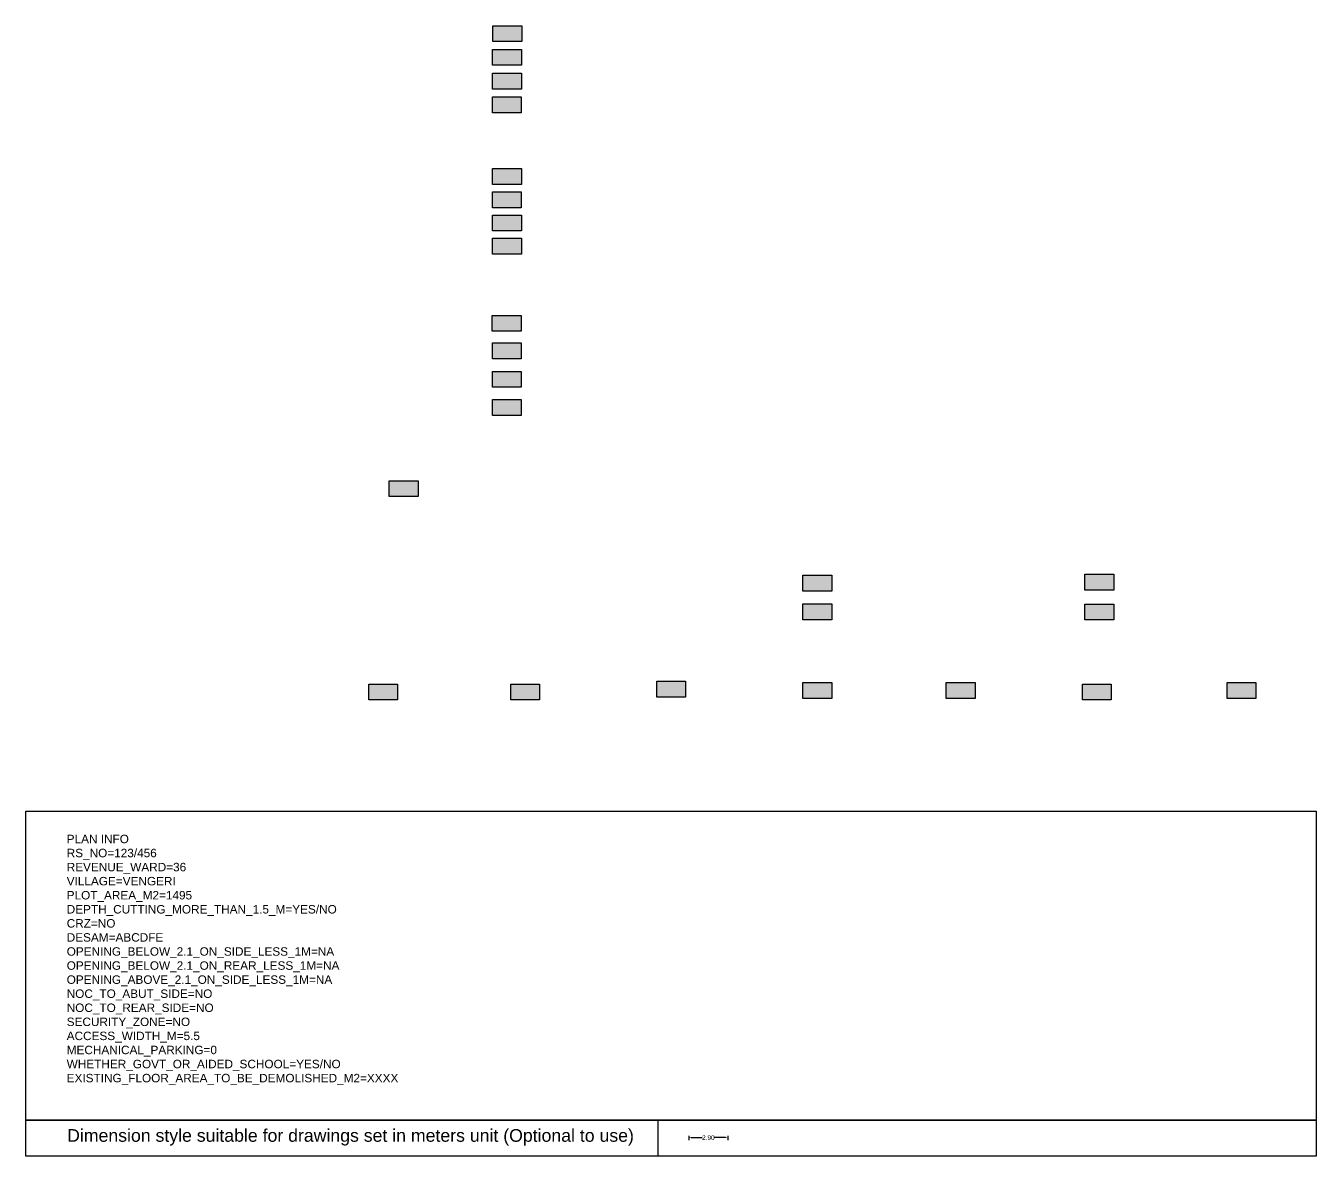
# Model space of a CAD drawing. Header units: millimetres. Extents: x -169 to 579, y 67 to 238.
# Drawn here: x -169.4 to -73.8, y 67.3 to 151 of the extents above; entities that cross this region are included whole.
import ezdxf

# ---------------------------------------------------------------- set-up
doc = ezdxf.new("R2010")
doc.units = ezdxf.units.MM
for name, color, linetype, plot in [('BLK_1_FLR_-2_HT_ROOM', 7, 'Continuous', False), ('BLK_1_MAX_HEIGHT_CAL', 7, 'Continuous', False), ('DIST_CL_ROAD', 7, 'Continuous', False), ('SHORTEST_DIST_TO_ROAD', 7, 'Continuous', False), ('WASTE_DISPOSAL', 7, 'Continuous', False)]:
    doc.layers.add(name, color=color, linetype=linetype, plot=plot)
for name, color, linetype in [('BLK_1_MAX_HEIGHT_CAL_SET_BACK', 7, 'Continuous'), ('DIST_WELL', 7, 'Continuous'), ('PLAN_INFO', 95, 'Continuous'), ('WELL', 7, 'Continuous')]:
    doc.layers.add(name, color=color, linetype=linetype)
doc.styles.add('DIM_IN_METERS', font='ARIALN.TTF')
doc.styles.get("Standard").update_dxf_attribs({"font": 'arial.ttf'})
doc.dimstyles.new('Dimension in meters', dxfattribs={"dimtxt": 0.35, "dimasz": 0.18, "dimexe": 0.18, "dimexo": 0.0625, "dimgap": 0.09, "dimtad": 0, "dimtih": 1, "dimtoh": 1, "dimzin": 0, "dimdsep": 46, "dimtxsty": 'DIM_IN_METERS', "dimcen": 0.09, "dimadec": 0, "dimazin": 0, "dimtfac": 1, "dimtofl": 0, "dimtmove": 0, "dimatfit": 3, "dimfxl": 1, "dimtolj": 1, "dimtzin": 0, "dimarcsym": 0})

# ---------------------------------------------------------------- blocks, each defined once
blk = doc.blocks.new('*D3')
at = {"layer": 'BLK_1_FLR_-2_HT_ROOM', "color": 0, "linetype": 'Continuous', "lineweight": -2}
for p, q in [((-120.307, 68.809), (-120.307, 68.485)), ((-120.127, 68.665), (-119.322, 68.665)), ((-117.587, 68.665), (-118.392, 68.665)), ((-117.407, 68.809), (-117.407, 68.485))]:
    blk.add_line(p, q, dxfattribs=at)
at = {"layer": 'BLK_1_FLR_-2_HT_ROOM', "color": 0}
for points in [[(-120.127, 68.695), (-120.127, 68.635), (-120.307, 68.665)], [(-117.587, 68.635), (-117.587, 68.695), (-117.407, 68.665)]]:
    blk.add_solid(points, dxfattribs=at)
at = {"layer": 'Defpoints', "color": 0}
for p in [(-120.307, 68.871), (-117.407, 68.871), (-117.407, 68.665)]:
    blk.add_point(p, dxfattribs=at)
at = {"layer": 'BLK_1_FLR_-2_HT_ROOM', "color": 0, "insert": (-118.857, 68.665), "char_height": 0.35, "attachment_point": 5, "style": 'DIM_IN_METERS'}
blk.add_mtext('\\A1;2.90', dxfattribs=at)

msp = doc.modelspace()

# ---------------------------------------------------------------- hatches: boundary and pattern name
at = {"layer": 'BLK_1_MAX_HEIGHT_CAL', "linetype": 'Continuous'}
h = msp.add_hatch(color=1, dxfattribs=at)
h.dxf.hatch_style = 1
h.paths.add_polyline_path([(-134.865, 129.57), (-132.732, 129.57), (-132.732, 128.397), (-134.865, 128.397)])
h = msp.add_hatch(color=2, dxfattribs=at)
h.dxf.hatch_style = 1
h.paths.add_polyline_path([(-134.851, 127.528), (-132.717, 127.528), (-132.717, 126.355), (-134.851, 126.355)])
h = msp.add_hatch(color=6, dxfattribs=at)
h.dxf.hatch_style = 1
h.paths.add_polyline_path([(-134.857, 125.413), (-132.724, 125.413), (-132.724, 124.24), (-134.857, 124.24)])
h = msp.add_hatch(color=5, dxfattribs=at)
h.dxf.hatch_style = 1
h.paths.add_polyline_path([(-134.851, 123.325), (-132.718, 123.325), (-132.718, 122.152), (-134.851, 122.152)])
at = {"layer": 'BLK_1_MAX_HEIGHT_CAL_SET_BACK', "linetype": 'Continuous'}
h = msp.add_hatch(color=1, dxfattribs=at)
h.dxf.hatch_style = 1
h.paths.add_polyline_path([(-142.506, 117.316), (-140.372, 117.316), (-140.372, 116.143), (-142.506, 116.143)])
at = {"layer": 'DIST_CL_ROAD', "linetype": 'Continuous'}
h = msp.add_hatch(color=1, dxfattribs=at)
h.dxf.hatch_style = 1
h.paths.add_polyline_path([(-134.821, 151.015), (-132.688, 151.015), (-132.688, 149.842), (-134.821, 149.842)])
h = msp.add_hatch(color=2, dxfattribs=at)
h.dxf.hatch_style = 1
h.paths.add_polyline_path([(-134.846, 149.262), (-132.712, 149.262), (-132.712, 148.09), (-134.846, 148.09)])
h = msp.add_hatch(color=6, dxfattribs=at)
h.dxf.hatch_style = 1
h.paths.add_polyline_path([(-134.846, 147.501), (-132.712, 147.501), (-132.712, 146.328), (-134.846, 146.328)])
h = msp.add_hatch(color=5, dxfattribs=at)
h.dxf.hatch_style = 1
h.paths.add_polyline_path([(-134.857, 145.749), (-132.724, 145.749), (-132.724, 144.576), (-134.857, 144.576)])
at = {"layer": 'DIST_WELL', "linetype": 'Continuous'}
h = msp.add_hatch(color=6, dxfattribs=at)
h.dxf.hatch_style = 1
h.paths.add_polyline_path([(-122.674, 102.472), (-120.54, 102.472), (-120.54, 101.299), (-122.674, 101.299)])
h = msp.add_hatch(color=5, dxfattribs=at)
h.dxf.hatch_style = 1
h.paths.add_polyline_path([(-111.845, 102.367), (-109.712, 102.367), (-109.712, 101.194), (-111.845, 101.194)])
h = msp.add_hatch(color=7, dxfattribs=at)
h.dxf.hatch_style = 1
h.paths.add_polyline_path([(-101.227, 102.367), (-99.094, 102.367), (-99.094, 101.194), (-101.227, 101.194)])
h = msp.add_hatch(color=9, dxfattribs=at)
h.dxf.hatch_style = 1
h.paths.add_polyline_path([(-80.411, 102.367), (-78.278, 102.367), (-78.278, 101.194), (-80.411, 101.194)])
h = msp.add_hatch(color=1, dxfattribs=at)
h.dxf.hatch_style = 1
h.paths.add_polyline_path([(-144.015, 102.262), (-141.882, 102.262), (-141.882, 101.089), (-144.015, 101.089)])
h = msp.add_hatch(color=2, dxfattribs=at)
h.dxf.hatch_style = 1
h.paths.add_polyline_path([(-133.502, 102.262), (-131.369, 102.262), (-131.369, 101.089), (-133.502, 101.089)])
h = msp.add_hatch(color=8, dxfattribs=at)
h.dxf.hatch_style = 1
h.paths.add_polyline_path([(-91.135, 102.262), (-89.001, 102.262), (-89.001, 101.089), (-91.135, 101.089)])
at = {"layer": 'SHORTEST_DIST_TO_ROAD', "linetype": 'Continuous'}
h = msp.add_hatch(color=1, dxfattribs=at)
h.dxf.hatch_style = 1
h.paths.add_polyline_path([(-134.842, 140.442), (-132.709, 140.442), (-132.709, 139.269), (-134.842, 139.269)])
h = msp.add_hatch(color=2, dxfattribs=at)
h.dxf.hatch_style = 1
h.paths.add_polyline_path([(-134.853, 138.717), (-132.72, 138.717), (-132.72, 137.544), (-134.853, 137.544)])
h = msp.add_hatch(color=6, dxfattribs=at)
h.dxf.hatch_style = 1
h.paths.add_polyline_path([(-134.847, 136.997), (-132.714, 136.997), (-132.714, 135.824), (-134.847, 135.824)])
h = msp.add_hatch(color=5, dxfattribs=at)
h.dxf.hatch_style = 1
h.paths.add_polyline_path([(-134.847, 135.285), (-132.714, 135.285), (-132.714, 134.112), (-134.847, 134.112)])
at = {"layer": 'WASTE_DISPOSAL', "linetype": 'Continuous'}
h = msp.add_hatch(color=1, dxfattribs=at)
h.dxf.hatch_style = 1
h.paths.add_polyline_path([(-111.848, 108.199), (-109.714, 108.199), (-109.714, 107.026), (-111.848, 107.026)])
h = msp.add_hatch(color=2, dxfattribs=at)
h.dxf.hatch_style = 1
h.paths.add_polyline_path([(-90.951, 108.184), (-88.818, 108.184), (-88.818, 107.011), (-90.951, 107.011)])
at = {"layer": 'WELL', "linetype": 'Continuous'}
h = msp.add_hatch(color=1, dxfattribs=at)
h.dxf.hatch_style = 1
h.paths.add_polyline_path([(-111.848, 110.316), (-109.714, 110.316), (-109.714, 109.143), (-111.848, 109.143)])
h = msp.add_hatch(color=2, dxfattribs=at)
h.dxf.hatch_style = 1
h.paths.add_polyline_path([(-90.951, 110.391), (-88.818, 110.391), (-88.818, 109.218), (-90.951, 109.218)])

# ---------------------------------------------------------------- linework, layer by layer
at = {"layer": 'BLK_1_MAX_HEIGHT_CAL', "color": 1, "linetype": 'Continuous'}
msp.add_lwpolyline([(-134.865, 129.57), (-132.732, 129.57), (-132.732, 128.397), (-134.865, 128.397)], close=True, dxfattribs=at)
at = {"layer": 'BLK_1_MAX_HEIGHT_CAL', "color": 2, "linetype": 'Continuous'}
msp.add_lwpolyline([(-134.851, 127.528), (-132.717, 127.528), (-132.717, 126.355), (-134.851, 126.355)], close=True, dxfattribs=at)
at = {"layer": 'BLK_1_MAX_HEIGHT_CAL', "color": 6, "linetype": 'Continuous'}
msp.add_lwpolyline([(-134.857, 125.413), (-132.724, 125.413), (-132.724, 124.24), (-134.857, 124.24)], close=True, dxfattribs=at)
at = {"layer": 'BLK_1_MAX_HEIGHT_CAL', "color": 5, "linetype": 'Continuous'}
msp.add_lwpolyline([(-134.851, 123.325), (-132.718, 123.325), (-132.718, 122.152), (-134.851, 122.152)], close=True, dxfattribs=at)
at = {"layer": 'BLK_1_MAX_HEIGHT_CAL_SET_BACK', "color": 1, "linetype": 'Continuous'}
msp.add_lwpolyline([(-142.506, 117.316), (-140.372, 117.316), (-140.372, 116.143), (-142.506, 116.143)], close=True, dxfattribs=at)
at = {"layer": 'DIST_CL_ROAD', "color": 1, "linetype": 'Continuous'}
msp.add_lwpolyline([(-134.821, 151.015), (-132.688, 151.015), (-132.688, 149.842), (-134.821, 149.842)], close=True, dxfattribs=at)
at = {"layer": 'DIST_CL_ROAD', "color": 2, "linetype": 'Continuous'}
msp.add_lwpolyline([(-134.846, 149.262), (-132.712, 149.262), (-132.712, 148.09), (-134.846, 148.09)], close=True, dxfattribs=at)
at = {"layer": 'DIST_CL_ROAD', "color": 6, "linetype": 'Continuous'}
msp.add_lwpolyline([(-134.846, 147.501), (-132.712, 147.501), (-132.712, 146.328), (-134.846, 146.328)], close=True, dxfattribs=at)
at = {"layer": 'DIST_CL_ROAD', "color": 5, "linetype": 'Continuous'}
msp.add_lwpolyline([(-134.857, 145.749), (-132.724, 145.749), (-132.724, 144.576), (-134.857, 144.576)], close=True, dxfattribs=at)
at = {"layer": 'DIST_WELL', "color": 6, "linetype": 'Continuous'}
msp.add_lwpolyline([(-122.674, 102.472), (-120.54, 102.472), (-120.54, 101.299), (-122.674, 101.299)], close=True, dxfattribs=at)
at = {"layer": 'DIST_WELL', "color": 5, "linetype": 'Continuous'}
msp.add_lwpolyline([(-111.845, 102.367), (-109.712, 102.367), (-109.712, 101.194), (-111.845, 101.194)], close=True, dxfattribs=at)
at = {"layer": 'DIST_WELL', "color": 7, "linetype": 'Continuous'}
msp.add_lwpolyline([(-101.227, 102.367), (-99.094, 102.367), (-99.094, 101.194), (-101.227, 101.194)], close=True, dxfattribs=at)
at = {"layer": 'DIST_WELL', "color": 9, "linetype": 'Continuous'}
msp.add_lwpolyline([(-80.411, 102.367), (-78.278, 102.367), (-78.278, 101.194), (-80.411, 101.194)], close=True, dxfattribs=at)
at = {"layer": 'DIST_WELL', "color": 1, "linetype": 'Continuous'}
msp.add_lwpolyline([(-144.015, 102.262), (-141.882, 102.262), (-141.882, 101.089), (-144.015, 101.089)], close=True, dxfattribs=at)
at = {"layer": 'DIST_WELL', "color": 2, "linetype": 'Continuous'}
msp.add_lwpolyline([(-133.502, 102.262), (-131.369, 102.262), (-131.369, 101.089), (-133.502, 101.089)], close=True, dxfattribs=at)
at = {"layer": 'DIST_WELL', "color": 8, "linetype": 'Continuous'}
msp.add_lwpolyline([(-91.135, 102.262), (-89.001, 102.262), (-89.001, 101.089), (-91.135, 101.089)], close=True, dxfattribs=at)
at = {"layer": 'SHORTEST_DIST_TO_ROAD', "color": 1, "linetype": 'Continuous'}
msp.add_lwpolyline([(-134.842, 140.442), (-132.709, 140.442), (-132.709, 139.269), (-134.842, 139.269)], close=True, dxfattribs=at)
at = {"layer": 'SHORTEST_DIST_TO_ROAD', "color": 2, "linetype": 'Continuous'}
msp.add_lwpolyline([(-134.853, 138.717), (-132.72, 138.717), (-132.72, 137.544), (-134.853, 137.544)], close=True, dxfattribs=at)
at = {"layer": 'SHORTEST_DIST_TO_ROAD', "color": 6, "linetype": 'Continuous'}
msp.add_lwpolyline([(-134.847, 136.997), (-132.714, 136.997), (-132.714, 135.824), (-134.847, 135.824)], close=True, dxfattribs=at)
at = {"layer": 'SHORTEST_DIST_TO_ROAD', "color": 5, "linetype": 'Continuous'}
msp.add_lwpolyline([(-134.847, 135.285), (-132.714, 135.285), (-132.714, 134.112), (-134.847, 134.112)], close=True, dxfattribs=at)
at = {"layer": 'WASTE_DISPOSAL', "linetype": 'Continuous'}
msp.add_line((-122.589, 69.965), (-122.589, 67.292), dxfattribs=at)
at = {"layer": 'WASTE_DISPOSAL', "color": 1, "linetype": 'Continuous'}
msp.add_lwpolyline([(-111.848, 108.199), (-109.714, 108.199), (-109.714, 107.026), (-111.848, 107.026)], close=True, dxfattribs=at)
at = {"layer": 'WASTE_DISPOSAL', "color": 2, "linetype": 'Continuous'}
msp.add_lwpolyline([(-90.951, 108.184), (-88.818, 108.184), (-88.818, 107.011), (-90.951, 107.011)], close=True, dxfattribs=at)
at = {"layer": 'WASTE_DISPOSAL', "linetype": 'Continuous'}
for points in [[(-169.434, 92.854), (-73.816, 92.854), (-73.816, 69.965), (-169.434, 69.965)], [(-169.434, 69.965), (-73.817, 69.965), (-73.817, 67.292), (-169.434, 67.292)]]:
    msp.add_lwpolyline(points, close=True, dxfattribs=at)
at = {"layer": 'WELL', "color": 1, "linetype": 'Continuous'}
msp.add_lwpolyline([(-111.848, 110.316), (-109.714, 110.316), (-109.714, 109.143), (-111.848, 109.143)], close=True, dxfattribs=at)
at = {"layer": 'WELL', "color": 2, "linetype": 'Continuous'}
msp.add_lwpolyline([(-90.951, 110.391), (-88.818, 110.391), (-88.818, 109.218), (-90.951, 109.218)], close=True, dxfattribs=at)

# ---------------------------------------------------------------- texts
at = {"layer": 'PLAN_INFO', "insert": (-166.404, 91.101), "char_height": 0.625, "attachment_point": 1}
msp.add_mtext_dynamic_manual_height_columns('\\A1;{\\fArial Baltic|b0|i0|c0|p34;PLAN INFO\\PRS_NO=\\C1;123/456\\C256;\\PREVENUE_WARD=\\C1;36\\P\\C256;VILLAGE=\\C1;VENGERI\\P\\C256;PLOT_AREA_M2=\\C1;1495\\C256;\\PDEPTH_CUTTING_MORE_THAN_1.5_M=\\C1;YES/NO\\P\\C256;CRZ=\\C1;NO\\C256;\\PDESAM=\\C1;ABCDFE\\P\\C256;OPENING_BELOW_2.1_ON_SIDE_LESS_1M=\\C1;NA\\P\\C256;OPENING_BELOW_2.1_ON_REAR_LESS_1M=\\C1;NA\\P\\C256;OPENING_ABOVE_2.1_ON_SIDE_LESS_1M=\\C1;NA\\C256;\\PNOC_TO_ABUT_SIDE=\\C1;NO\\C256;\\PNOC_TO_REAR_SIDE=\\C1;NO\\C256;\\PSECURITY_ZONE=\\C1;NO\\C256;\\PACCESS_WIDTH_M=\\C1;5.5\\C256;\\PMECHANICAL_PARKING=0\\PWHETHER_GOVT_OR_AIDED_SCHOOL=\\C1;YES/NO\\P\\C256;EXISTING_FLOOR_AREA_TO_BE_DEMOLISHED_M2=\\C1;XXXX}', width=124.80308, gutter_width=12.5, heights=[0], dxfattribs=at)
at = {"layer": 'WASTE_DISPOSAL', "color": 1, "linetype": 'Continuous', "insert": (-166.371, 69.297), "char_height": 0.9375, "attachment_point": 1}
msp.add_mtext_dynamic_manual_height_columns('{\\fArial|b0|i0|c0|p34;Dimension style suitable for drawings set in meters unit (Optional to use)}', width=103.44867, gutter_width=2.5, heights=[0], dxfattribs=at)

# ---------------------------------------------------------------- dimensions: what is measured, and where the dimension line sits
at = {"layer": 'BLK_1_FLR_-2_HT_ROOM', "color": 1, "linetype": 'Continuous'}
dim = msp.add_linear_dim(base=(-117.407, 68.665), p1=(-120.307, 68.871), p2=(-117.407, 68.871), angle=180, dimstyle='Dimension in meters', dxfattribs=at)
dim.commit()
dim.dimension.update_dxf_attribs({"geometry": '*D3', "text_midpoint": (-118.857, 68.665)})

doc.saveas('drawing.dxf')
